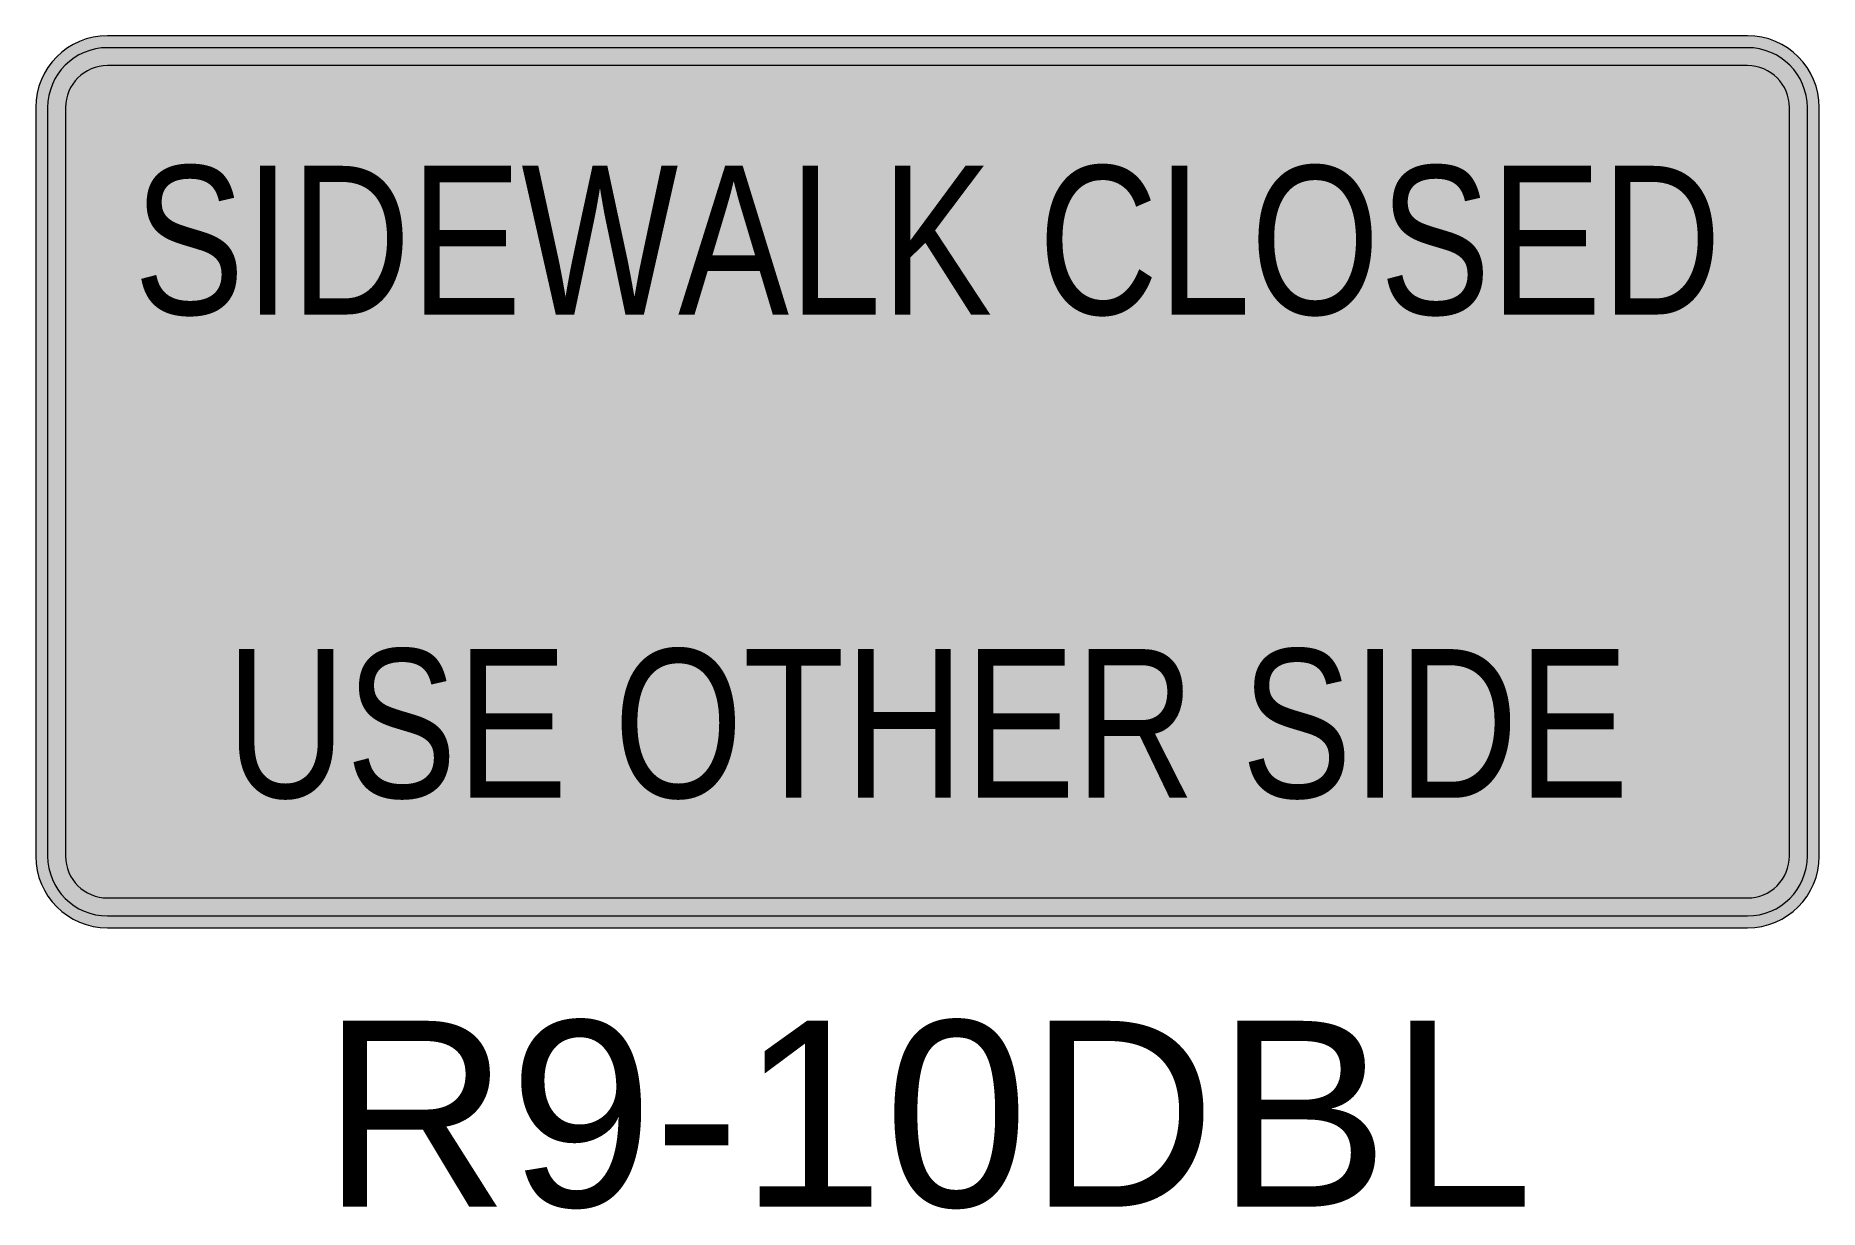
# Model space of a CAD drawing. Extents: x -0.48 to 0.48, y -0.391 to 0.24.
import ezdxf
from ezdxf.enums import TextEntityAlignment as Align

# ---------------------------------------------------------------- set-up
doc = ezdxf.new("R2010")
doc.units = 0
doc.header["$LTSCALE"] = 0.01
doc.header["$MEASUREMENT"] = 0
for name, color, linetype, lineweight in [('C-TRAF-CTRL-MTCD-IDEN', 7, 'Continuous', 20), ('C-TRAF-CTRL-MTCD-PATT-BLCK', 250, 'Continuous', 20), ('C-TRAF-CTRL-MTCD-PATT-WHIT', 255, 'Continuous', 20)]:
    doc.layers.add(name, color=color, linetype=linetype, lineweight=lineweight)
doc.styles.add('COA', font='arial.ttf')

msp = doc.modelspace()

# ---------------------------------------------------------------- hatches: boundary and pattern name
at = {"layer": 'C-TRAF-CTRL-MTCD-PATT-BLCK', "lineweight": 0}
h = msp.add_hatch(color=256, dxfattribs=at)
h.dxf.hatch_style = 1
edge = h.paths.add_edge_path(flags=16)
edge.add_line((-0.4413706556892847, -0.2239044398762922), (0.4413706556739361, -0.2239044398742721))
edge.add_arc((0.4413706556749351, -0.2013706556805893), 0.02253378419368282, 269.9999999974596, 359.9999999974596)
edge.add_line((0.4639044398686179, -0.2013706556815884), (0.4639044398666197, 0.2013706556662397))
edge.add_arc((0.4413706556729259, 0.2013706556672497), 0.02253378419369376, 359.9999999974319, 449.9999999974318)
edge.add_line((0.441370655673936, 0.2239044398609435), (-0.4413706556892847, 0.2239044398589188))
edge.add_arc((-0.4413706556749351, 0.2013706556805893), 0.02253378417832955, 90.00000003648623, 180.0000000364862)
edge.add_line((-0.4639044398532646, 0.2013706556662397), (-0.463904439881964, -0.2013706556815884))
edge.add_arc((-0.4413706556882725, -0.2013706556826006), 0.02253378419369156, 179.9999999974262, 269.9999999974262)
edge = h.paths.add_edge_path()
edge.add_line((-0.4413706556892847, -0.2335617759596884), (0.4413706556585916, -0.2335617759516209))
edge.add_arc((0.4413706556549553, -0.2013706556852247), 0.03219112026639621, 270.000000006472, 360.000000006472)
edge.add_line((0.4735617759213515, -0.2013706556815884), (0.4735617759286196, 0.2013706556509259))
edge.add_arc((0.441370655662241, 0.2013706556472764), 0.03219112026637874, 6.495591010590934e-09, 90.00000000649547)
edge.add_line((0.4413706556585915, 0.2335617759136552), (-0.4413706556892847, 0.2335617759209585))
edge.add_arc((-0.4413706556779717, 0.2013706556622389), 0.03219112025871965, 90.00000002013554, 180.0000000201355)
edge.add_line((-0.4735617759366915, 0.2013706556509259), (-0.4735617759593129, -0.2013706556815884))
edge.add_arc((-0.4413706556852488, -0.2013706556856243), 0.03219112027406411, 179.9999999928167, 269.9999999928167)
h = msp.add_hatch(color=256, dxfattribs=at)
edge = h.paths.add_edge_path()
edge.add_line((-0.3077976535955106, 0.06360769988818397), (-0.3078290006671393, 0.06361802673061596))
edge.add_line((-0.3078290006671393, 0.06361802673061596), (-0.4000000000230211, -0.001216542688644684))
edge.add_line((-0.4000000000230211, -0.00121654268864468), (-0.3069702646493768, -0.06648048012119141))
edge.add_line((-0.3069702646493768, -0.06648048012119141), (-0.3068640545851062, -0.0665459238656188))
edge.add_arc((-0.3016174639766806, -0.05905705579193898), 0.009143842629737295, 234.9854805555858, 374.7140527777884)
edge.add_line((-0.2927734892296497, -0.05673456387348601), (-0.2926579976699425, -0.05674813857671559))
edge.add_line((-0.2926579976699425, -0.05674813857671559), (-0.3012453578564253, -0.02411616986043789))
edge.add_line((-0.3012453578564253, -0.02411616986043789), (0, -0.02411616986043789))
edge.add_line((0, -0.02411616986043789), (0, 0.02411616986043789))
edge.add_line((0, 0.02411616986043789), (-0.3012453578564253, 0.02411616986043789))
edge.add_line((-0.3012453578564253, 0.02411616986043789), (-0.2936598563578268, 0.05388568518613575))
edge.add_line((-0.2936598563578268, 0.05388568518613575), (-0.2936825213180523, 0.05384040820358941))
edge.add_arc((-0.3025350512162229, 0.0561300749044917), 0.00914384269326764, 345.4985027777842, 485.1371138889016)
h = msp.add_hatch(color=256, dxfattribs=at)
edge = h.paths.add_edge_path()
edge.add_line((0.3077976535955106, 0.06360769988818397), (0.3078290006671393, 0.06361802673061596))
edge.add_line((0.3078290006671393, 0.06361802673061596), (0.4000000000230211, -0.001216542688644684))
edge.add_line((0.4000000000230211, -0.00121654268864468), (0.3069702646493768, -0.06648048012119141))
edge.add_line((0.3069702646493768, -0.06648048012119141), (0.3068640545851062, -0.0665459238656188))
edge.add_arc((0.3016174639766806, -0.05905705579193898), 0.009143842629737295, 165.2859472222115, 305.0145194444142, ccw=False)
edge.add_line((0.2927734892296497, -0.05673456387348601), (0.2926579976699425, -0.05674813857671559))
edge.add_line((0.2926579976699425, -0.05674813857671559), (0.3012453578564253, -0.02411616986043789))
edge.add_line((0.3012453578564253, -0.02411616986043789), (0, -0.02411616986043789))
edge.add_line((0, -0.02411616986043789), (0, 0.02411616986043789))
edge.add_line((0, 0.02411616986043789), (0.3012453578564253, 0.02411616986043789))
edge.add_line((0.3012453578564253, 0.02411616986043789), (0.2936598563578268, 0.05388568518613575))
edge.add_line((0.2936598563578268, 0.05388568518613575), (0.2936825213180523, 0.05384040820358941))
edge.add_arc((0.3025350512162229, 0.0561300749044917), 0.00914384269326764, 54.86288611109842, 194.5014972222158, ccw=False)
at = {"layer": 'C-TRAF-CTRL-MTCD-PATT-WHIT', "lineweight": 0}
h = msp.add_hatch(color=256, dxfattribs=at)
h.dxf.hatch_style = 1
edge = h.paths.add_edge_path()
edge.add_line((-0.4413706556892847, -0.2400000000307109), (0.4413706556432426, -0.2400000000306932))
edge.add_arc((0.4413706556432427, -0.2013706556969592), 0.03862934433373402, 269.9999999999999, 359.9999999999999)
edge.add_line((0.4799999999769768, -0.2013706556969593), (0.4799999999769768, 0.2013706556355594))
edge.add_arc((0.4413706556432361, 0.2013706556355661), 0.03862934433374071, 359.9999999999902, 449.9999999999902)
edge.add_line((0.4413706556432427, 0.2399999999693068), (-0.4413706556892846, 0.2399999999692937))
edge.add_arc((-0.4413706556892847, 0.2013706556355595), 0.03862934433373422, 90, 180)
edge.add_line((-0.4800000000230188, 0.2013706556355594), (-0.4800000000230188, -0.2013706556969593))
edge.add_arc((-0.441370655689276, -0.201370655696968), 0.03862934433374282, 179.9999999999871, 269.9999999999872)

# ---------------------------------------------------------------- linework, layer by layer
at = {"layer": 'C-TRAF-CTRL-MTCD-PATT-BLCK', "lineweight": 0, "flags": 128}
msp.add_lwpolyline([(-0.4413706556892847, -0.2400000000307109), (0.4413706556432427, -0.2400000000306932, 0.414213562373095), (0.4799999999769768, -0.2013706556969593), (0.4799999999769768, 0.2013706556355594, 0.414213562373095), (0.4413706556432427, 0.2399999999693068), (-0.4413706556892847, 0.2399999999692937, 0.414213562373095), (-0.4800000000230188, 0.2013706556355594), (-0.4800000000230188, -0.2013706556969593, 0.414213562373095)], format="xyb", close=True, dxfattribs=at)
at = {"layer": 'C-TRAF-CTRL-MTCD-PATT-BLCK', "lineweight": 0}
for points in [[(-0.4413706556892847, -0.2335617759596884), (0.4413706556585915, -0.2335617759516209, 0.414213562373095), (0.4735617759213515, -0.2013706556815884), (0.4735617759286197, 0.2013706556509259, 0.414213562373095), (0.4413706556585915, 0.2335617759136552), (-0.4413706556892847, 0.2335617759209585, 0.4142135623730951), (-0.4735617759366915, 0.2013706556509259), (-0.4735617759593129, -0.2013706556815884, 0.414213562373095)], [(-0.4413706556892847, -0.2239044398762922), (0.441370655673936, -0.2239044398742721, 0.414213562373095), (0.4639044398686179, -0.2013706556815884), (0.4639044398666197, 0.2013706556662397, 0.414213562373095), (0.441370655673936, 0.2239044398609435), (-0.4413706556892847, 0.2239044398589189, 0.4142135623730951), (-0.4639044398532646, 0.2013706556662397), (-0.4639044398819641, -0.2013706556815884, 0.414213562373095)]]:
    msp.add_lwpolyline(points, format="xyb", close=True, dxfattribs=at)

# ---------------------------------------------------------------- texts
at = {"layer": 'C-TRAF-CTRL-MTCD-IDEN', "linetype": 'ByBlock', "lineweight": 0, "style": 'COA'}
msp.add_text('R9-10DBL', height=0.09999999998574781, dxfattribs=at).set_placement((-2.302101620443864e-11, -0.2900000000307021), align=Align.TOP_CENTER)
at = {"layer": 'C-TRAF-CTRL-MTCD-PATT-BLCK', "lineweight": 0, "style": 'COA', "width": 0.8}
for s, p in [('SIDEWALK CLOSED', (0, 0.13)), ('USE OTHER SIDE', (0, -0.13))]:
    msp.add_text(s, height=0.08, dxfattribs=at).set_placement(p, align=Align.MIDDLE_CENTER)

doc.saveas('drawing.dxf')
